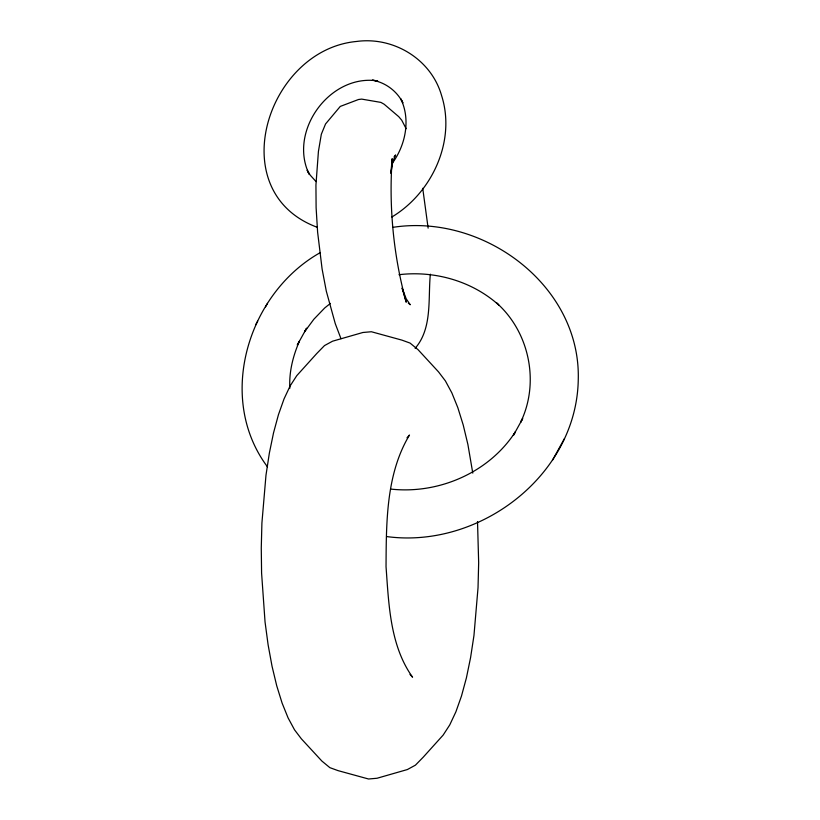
<?xml version="1.0" encoding="UTF-8"?>
<svg xmlns="http://www.w3.org/2000/svg" width="820" height="820" viewBox="0 0 820 820"><rect width="100%" height="100%" fill="white"/><g stroke="black" fill="none" stroke-linecap="round" stroke-linejoin="round"><path stroke-width="1.23" d="M430.346 274.188C427.958 298.88 432.519 328.277 415.125 348.356M320.282 252.611C247.896 293.263 215.814 397.915 267.505 466.898M386.794 536.587C479.505 549.021 576.757 475.374 578.264 379.486C580.765 284.93 482.519 213.128 392.647 227.386M552.506 460.184L564.488 438.515M265.536 306.875L267.494 303.39M255.512 325.048L257.654 321.214M392.595 162.862C405.541 144.853 410.687 119.812 400.959 99.21M394.01 156.948L395.599 154.949L392.79 161.786L390.853 173.235L392.185 158.68C388.752 206.773 393.457 255.707 406.218 302.221L402.077 288.076L406.177 298.777L410.246 304.753L408.298 303.103M406.997 437.808L409.487 435.051C385.974 474.134 386.333 522.432 386.035 566.681C388.793 604.114 389.951 645.535 412.562 677.176L410 674.399M330.378 303.42L324.689 307.992L313.855 319.257L304.661 331.669L306.618 328.174L297.291 345.025L299.443 341.181C292.996 355.941 288.937 372.044 289.849 388.219M391.857 217.003C431.894 192.987 456.145 141.173 441.59 95.591C431.258 59.214 393.59 36.408 356.577 41.461C266.971 49.784 221.892 191.839 317.248 227.294M398.981 274.7C434.405 270.467 471.736 280.932 498.519 304.804M391.232 489.13C438.874 494.275 489.099 472.535 515.339 431.904L513.381 435.399L522.709 418.548L520.556 422.382C539.898 382.684 529.474 331.967 496.428 302.785L498.744 304.896M316.048 181.589L310.196 175.131L307.326 170.375M400.98 99.066L402.886 102.859C396.952 91.051 385.39 82.43 372.362 80.175L377.682 80.934C330.081 73.554 288.179 130.985 309.14 174.178L307.233 170.375M406.146 128.719L401.738 120.212L398.725 116.655L384.139 104.222L380.89 102.397L361.671 99.107L358.494 99.507L340.279 106.415L325.55 123.963L321.337 134.213L318.426 151.392L315.936 185.053L316.11 207.655L317.617 232.203L322.106 269.032L326.298 291.131L335.267 323.644L340.976 338.67M422.731 188.303L428.132 228.134M472.781 473.109L467.892 444.46L463.208 424.955L457.827 407.663L451.861 392.903L445.393 380.91L438.546 371.901L418.056 349.679L410.072 343.088L401.923 340.126L371.378 331.741L362.891 332.489L332.561 341.202L324.505 345.579L316.715 353.563L296.779 375.652L290.178 385.841L284.027 398.94L278.441 414.715L273.521 432.909L269.339 453.193L265.977 475.241L261.908 523.058L261.272 548.006L261.59 573.098L265.044 621.949L268.119 644.879L272.045 666.281L276.729 685.797L282.101 703.078L288.066 717.848L294.534 729.831L301.381 738.841L321.881 761.062L329.865 767.653L338.004 770.615L368.549 779L377.046 778.252L407.366 769.549L415.422 765.162L423.222 757.188L443.148 735.089L449.76 724.9L455.899 711.801L461.486 696.026L466.416 677.843L470.588 657.548L473.96 635.51L478.029 587.694L478.665 562.735L477.517 521.54"/></g></svg>
